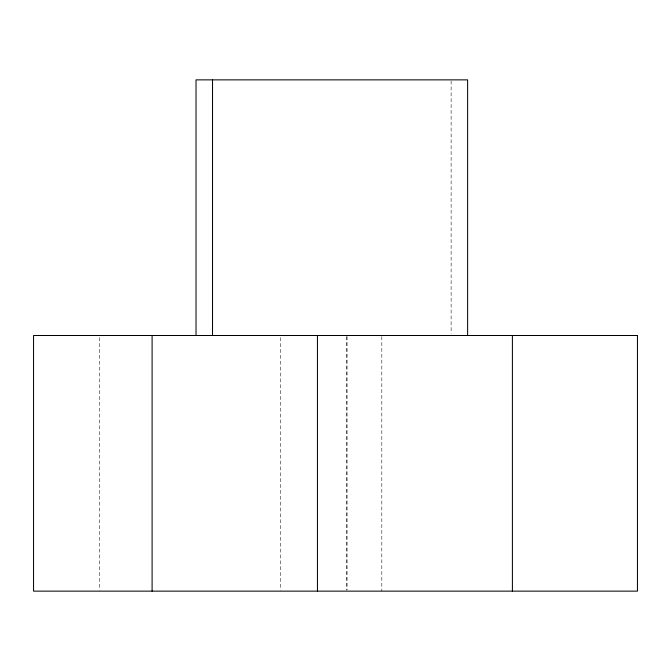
<?xml version="1.0" encoding="UTF-8"?>
<svg xmlns="http://www.w3.org/2000/svg" width="671" height="671" viewBox="0 0 671 671"><rect width="100%" height="100%" fill="white"/><g stroke="black" fill="none" stroke-linecap="round" stroke-linejoin="round"><path stroke-width="0.5" stroke-dasharray="3.35 2.52" d="M451.122 80.914L451.122 333.403M381.816 336.548L381.816 591.134M347.066 336.548L347.066 590.086M346.639 336.548L346.639 590.086M280.47 337.597L280.47 590.086M99.711 337.597L99.711 590.086"/><path stroke-width="1.01" d="M512.401 335.5L512.401 591.134M467.62 335.5L467.62 79.866L196.024 79.866L196.024 335.5M317.442 335.5L317.442 591.134M212.522 79.866L212.522 335.5M152.099 335.5L152.099 591.134M637.45 335.5L33.55 335.5L33.55 591.134L637.45 591.134L637.45 335.5"/></g></svg>
